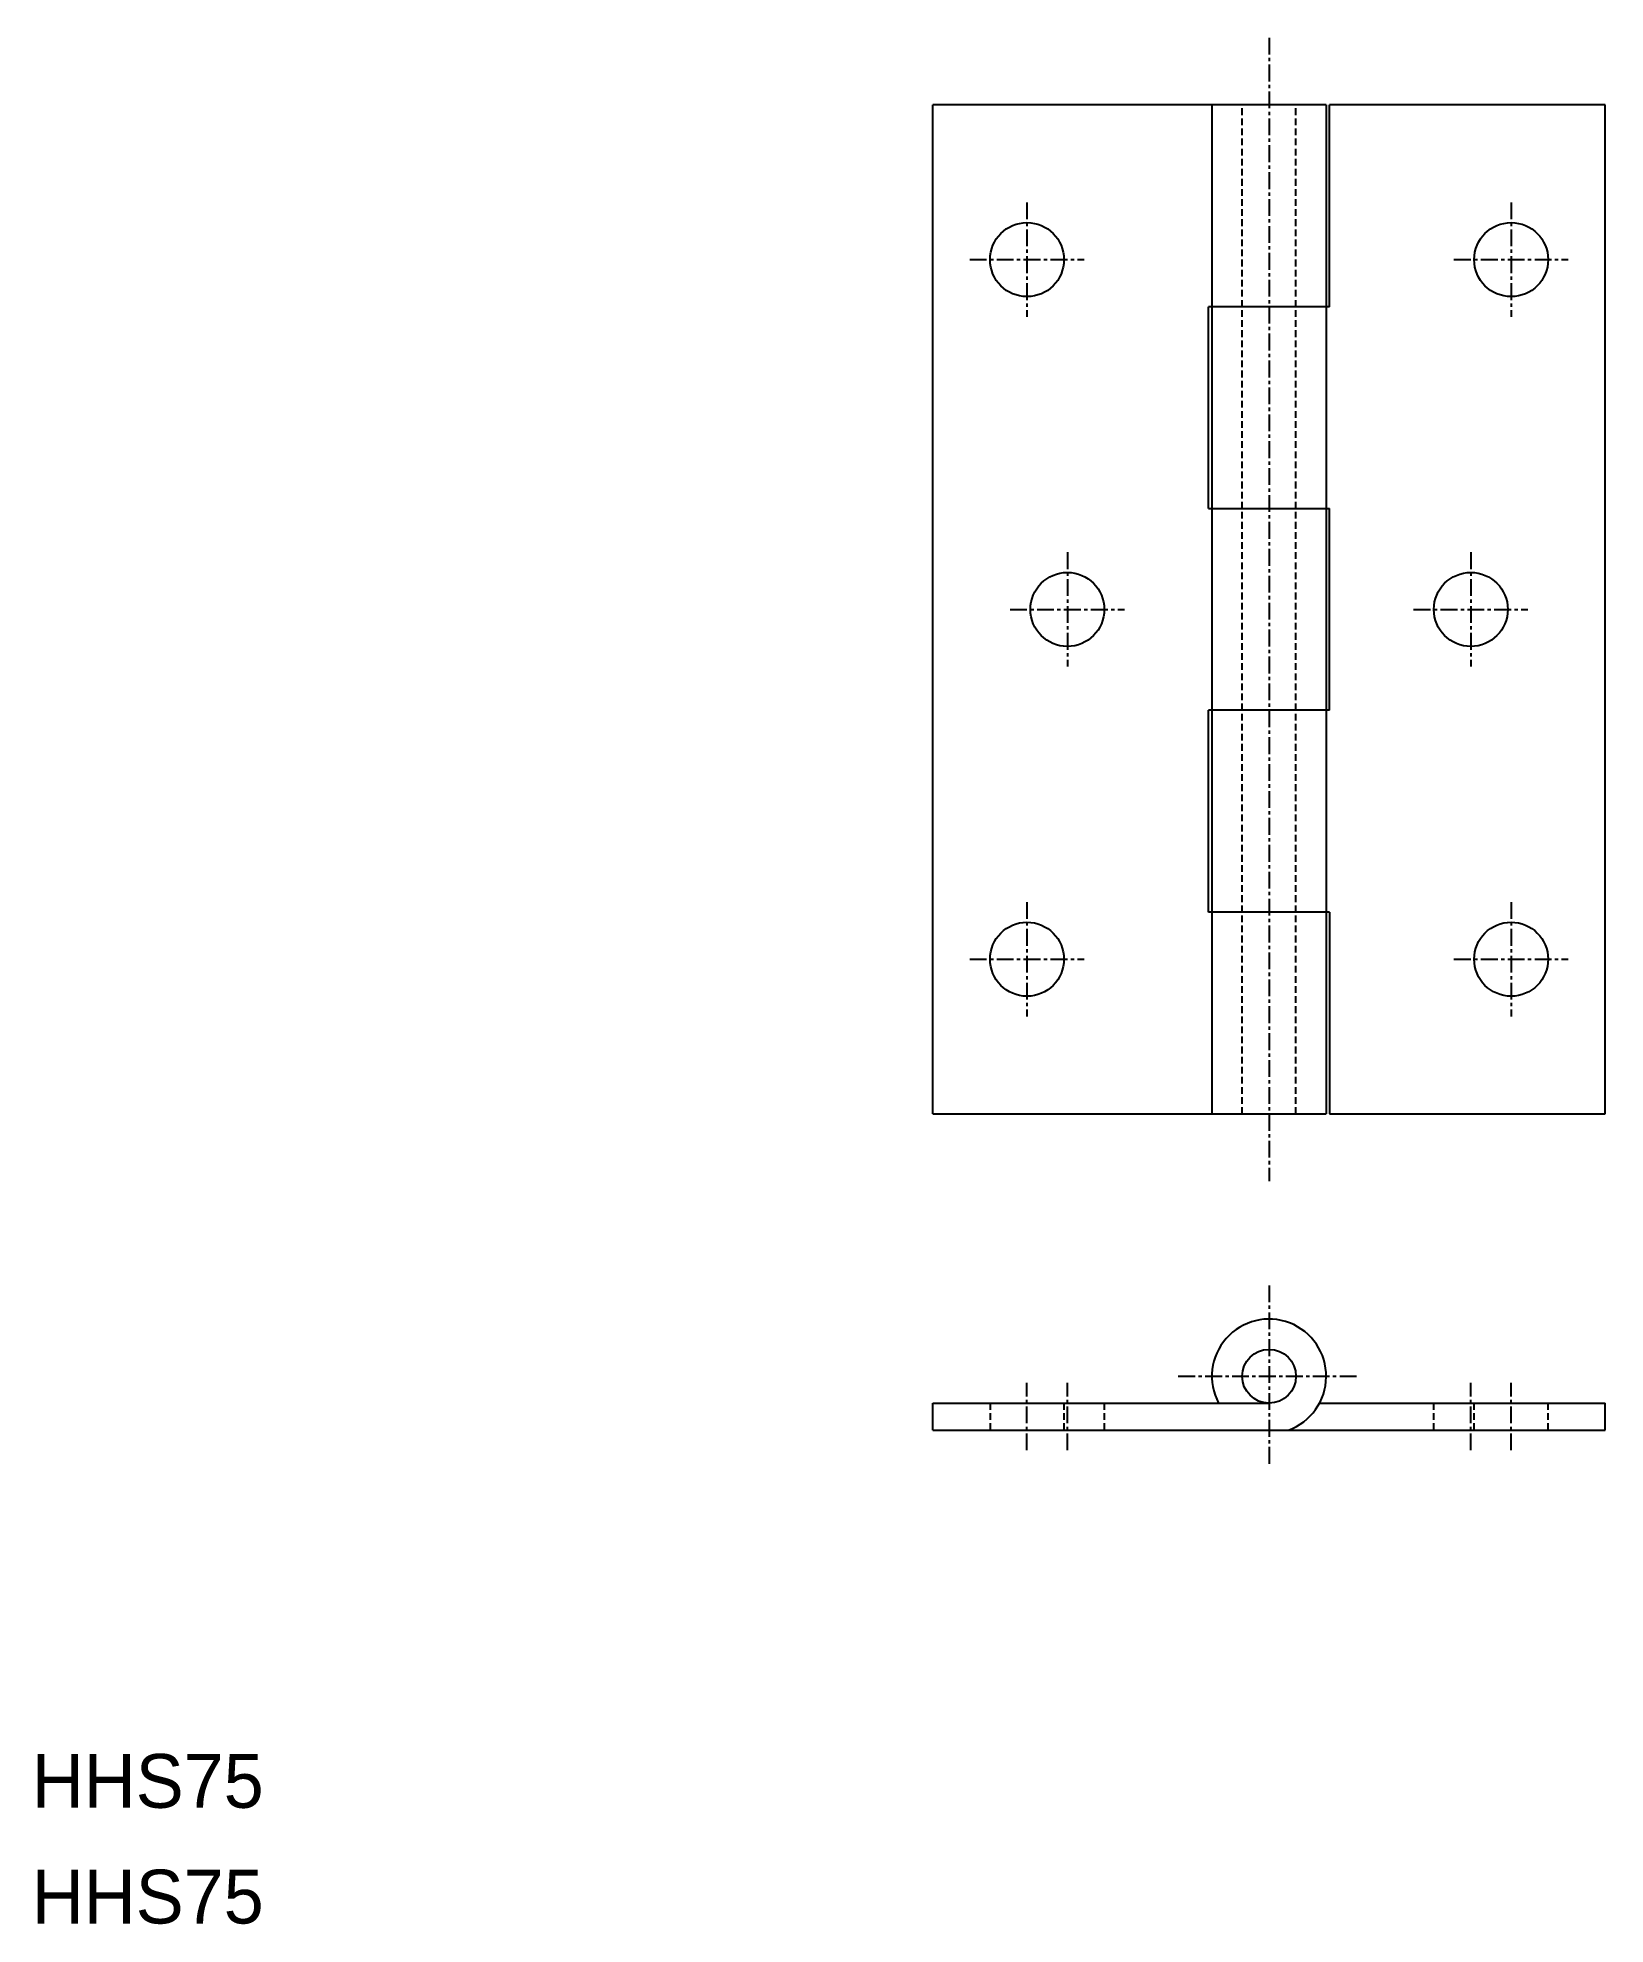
# Model space of a CAD drawing. Extents: x 0 to 117, y 0 to 140.
import ezdxf

# ---------------------------------------------------------------- set-up
doc = ezdxf.new("R2010")
doc.units = 0
doc.linetypes.add('CENTER', pattern=[2, 1.25, -0.25, 0.25, -0.25])
doc.linetypes.add('DASHED', pattern=[0.75, 0.5, -0.25])
doc.layers.get('0').update_dxf_attribs({"linetype": 'CONTINUOUS'})
doc.layers.add('CENTER', color=1, linetype='CENTER')

msp = doc.modelspace()

# ---------------------------------------------------------------- linework, layer by layer
at = {"color": 7, "linetype": 'CONTINUOUS'}
for p, q in [((96.25, 135.18), (67, 135.18)), ((67, 60.18), (67, 135.18)), ((87.75, 135.18), (87.75, 60.18)), ((96.25, 135.18), (96.25, 60.18)), ((117, 135.18), (96.5, 135.18)), ((96.5, 120.18), (96.5, 135.18)), ((117, 60.18), (117, 135.18)), ((87.5, 105.18), (87.5, 120.18)), ((96.5, 120.18), (87.5, 120.18)), ((87.5, 105.18), (96.5, 105.18)), ((96.5, 90.18), (96.5, 105.18)), ((87.5, 75.18), (87.5, 90.18)), ((96.5, 90.18), (87.5, 90.18)), ((96.5, 75.18), (87.5, 75.18)), ((96.5, 75.18), (96.5, 60.18)), ((67, 60.18), (96.25, 60.18)), ((96.5, 60.18), (117, 60.18)), ((67, 38.68), (92, 38.68)), ((67, 36.68), (67, 38.68)), ((95.75, 38.68), (117, 38.68)), ((117, 36.68), (117, 38.68)), ((67, 36.68), (117, 36.68))]:
    msp.add_line(p, q, dxfattribs=at)
at = {"color": 3, "linetype": 'DASHED'}
for p, q in [((90, 60.18), (90, 135.18)), ((94, 60.18), (94, 135.18)), ((71.25, 38.68), (71.25, 36.68)), ((76.75, 38.68), (76.75, 36.68)), ((79.75, 38.68), (79.75, 36.68)), ((104.25, 36.68), (104.25, 38.68)), ((107.25, 36.68), (107.25, 38.68)), ((112.75, 36.68), (112.75, 38.68))]:
    msp.add_line(p, q, dxfattribs=at)
at = {"color": 7, "linetype": 'CONTINUOUS'}
for centre, radius in [((74, 123.68), 2.75), ((110, 123.68), 2.75), ((77, 97.68), 2.75), ((77, 97.68), 2.75), ((107, 97.68), 2.75), ((107, 97.68), 2.75), ((74, 71.68), 2.75), ((110, 71.68), 2.75), ((92, 40.68), 2)]:
    msp.add_circle(centre, radius, dxfattribs=at)
msp.add_arc((92, 40.68), 4.25, 289.7499, 208.0725, dxfattribs=at)
at = {"layer": 'CENTER', "color": 1, "linetype": 'CENTER'}
for p, q in [((92, 140.18), (92, 55.18)), ((74, 127.93), (74, 119.43)), ((110, 127.93), (110, 119.43)), ((69.75, 123.68), (78.25, 123.68)), ((105.75, 123.68), (114.25, 123.68)), ((77, 101.93), (77, 93.43)), ((107, 101.93), (107, 93.43)), ((72.75, 97.68), (81.25, 97.68)), ((102.75, 97.68), (111.25, 97.68)), ((74, 75.93), (74, 67.43)), ((110, 75.93), (110, 67.43)), ((69.75, 71.68), (78.25, 71.68)), ((105.75, 71.68), (114.25, 71.68)), ((92, 47.43), (92, 33.93)), ((85.25, 40.68), (98.75, 40.68)), ((74, 35.18), (74, 40.18)), ((77, 35.18), (77, 40.18)), ((107, 35.18), (107, 40.18)), ((110, 35.18), (110, 40.18))]:
    msp.add_line(p, q, dxfattribs=at)

# ---------------------------------------------------------------- texts
at = {"color": 7, "linetype": 'CONTINUOUS'}
for p in [(0, 8.6), (0, 0)]:
    msp.add_text('HHS75', height=4, dxfattribs=at).set_placement(p)

doc.saveas('drawing.dxf')
